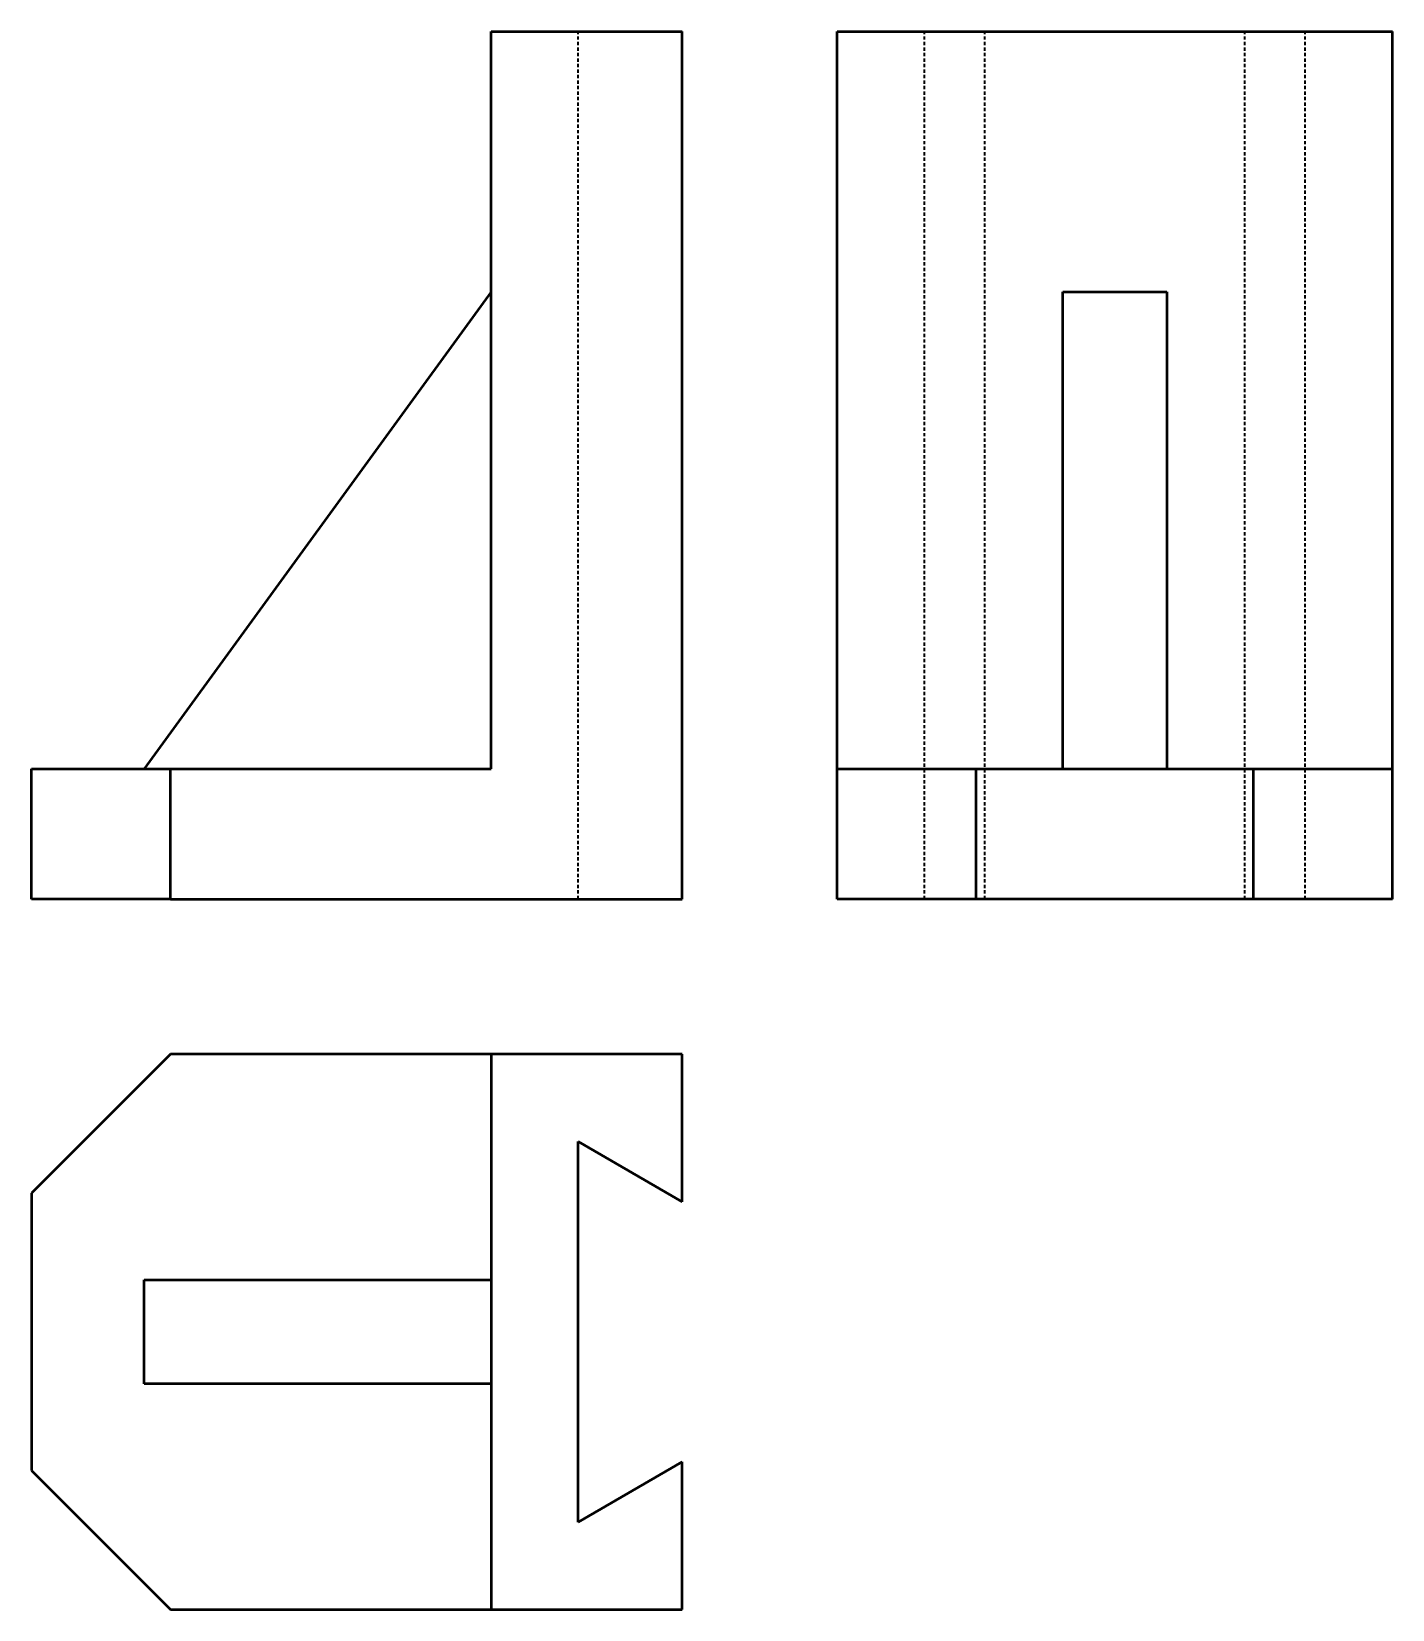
# Model space of a CAD drawing. Header units: millimetres. Extents: x 4.2 to 66, y 2.3 to 73.9.
import ezdxf

# ---------------------------------------------------------------- set-up
doc = ezdxf.new("R2010")
doc.units = ezdxf.units.MM
doc.header["$LTSCALE"] = 0.894072
doc.header["$MEASUREMENT"] = 0
doc.linetypes.add('DASHED', pattern=[0.2067, 0.1654, -0.0413])
doc.layers.add('Hidden(Default)', color=7, linetype='DASHED', lineweight=35)
doc.layers.add('Visible(Default)', color=7, linetype='Continuous', lineweight=50)

msp = doc.modelspace()

# ---------------------------------------------------------------- linework, layer by layer
at = {"layer": 'Hidden(Default)', "ltscale": 1.014458}
for p, q in [((28.99, 34.559), (28.99, 73.929)), ((44.72, 34.559), (44.72, 73.929)), ((47.448, 34.559), (47.448, 73.929)), ((59.259, 34.559), (59.259, 73.929)), ((61.986, 34.559), (61.986, 73.929))]:
    msp.add_line(p, q, dxfattribs=at)
at = {"layer": 'Visible(Default)'}
for p, q in [((25.053, 40.465), (25.053, 73.929)), ((25.053, 73.929), (33.715, 73.929)), ((33.715, 34.559), (33.715, 73.929)), ((40.755, 73.929), (65.952, 73.929)), ((40.755, 40.465), (40.755, 73.929)), ((65.952, 40.465), (65.952, 73.929)), ((25.053, 62.118), (9.305, 40.465)), ((50.991, 40.465), (50.991, 62.118)), ((50.991, 62.118), (55.715, 62.118)), ((55.715, 62.118), (55.715, 40.465)), ((4.187, 40.465), (10.486, 40.465)), ((4.187, 34.559), (4.187, 40.465)), ((10.486, 40.465), (25.053, 40.465)), ((10.486, 34.559), (10.486, 40.465)), ((40.755, 40.465), (47.054, 40.465)), ((40.755, 34.559), (40.755, 40.465)), ((47.054, 40.465), (59.652, 40.465)), ((47.054, 34.559), (47.054, 40.465)), ((59.652, 40.465), (65.952, 40.465)), ((59.652, 34.559), (59.652, 40.465)), ((65.952, 34.559), (65.952, 40.465)), ((10.486, 34.559), (4.187, 34.559)), ((10.486, 34.559), (33.715, 34.559)), ((47.054, 34.559), (40.755, 34.559)), ((59.652, 34.559), (47.054, 34.559)), ((65.952, 34.559), (59.652, 34.559)), ((10.486, 27.519), (4.187, 21.22)), ((25.053, 27.519), (10.486, 27.519)), ((25.053, 27.519), (25.053, 2.322)), ((33.715, 27.519), (25.053, 27.519)), ((33.715, 20.826), (33.715, 27.519)), ((28.99, 23.554), (33.715, 20.826)), ((28.99, 6.288), (28.99, 23.554)), ((4.187, 21.22), (4.187, 8.622)), ((9.305, 17.283), (25.053, 17.283)), ((9.305, 12.559), (9.305, 17.283)), ((25.053, 12.559), (9.305, 12.559)), ((4.187, 8.622), (10.486, 2.322)), ((33.715, 9.015), (28.99, 6.288)), ((33.715, 2.322), (33.715, 9.015)), ((10.486, 2.322), (25.053, 2.322)), ((25.053, 2.322), (33.715, 2.322))]:
    msp.add_line(p, q, dxfattribs=at)

doc.saveas('drawing.dxf')
